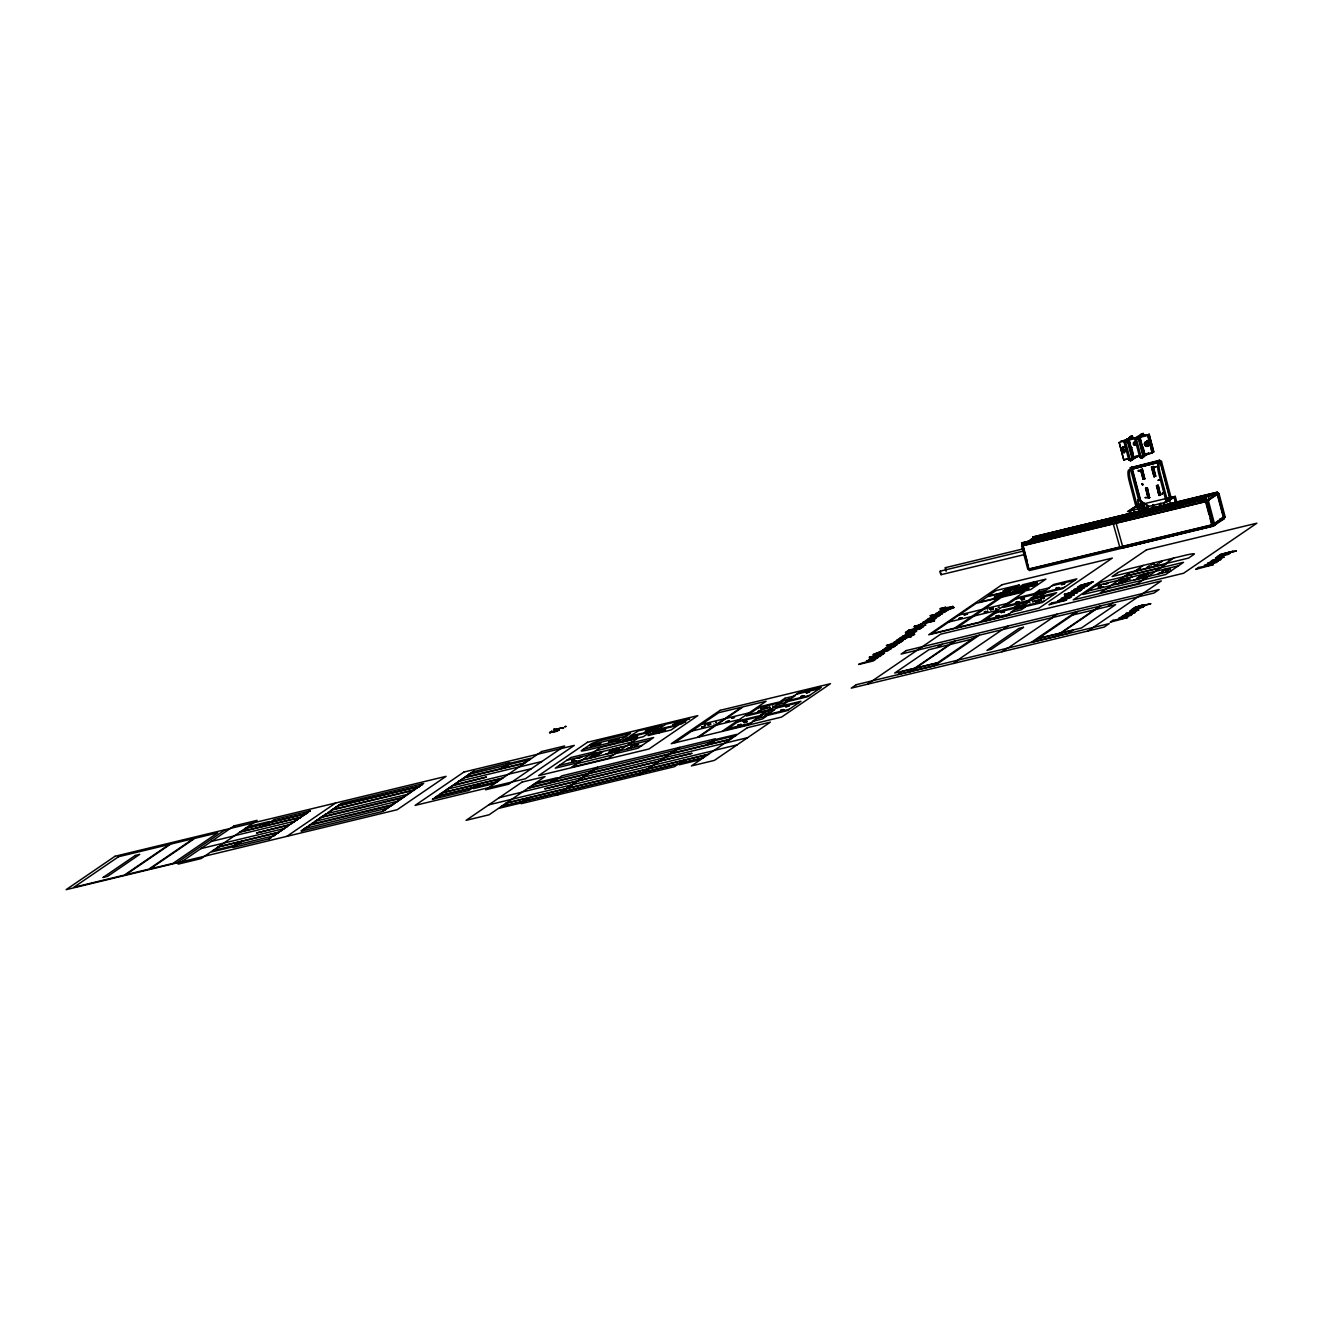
<?xml version="1.0" encoding="UTF-8"?>
<svg xmlns="http://www.w3.org/2000/svg" width="1323" height="1323" viewBox="0 0 1323 1323"><rect width="100%" height="100%" fill="white"/><g stroke="black" fill="none" stroke-linecap="round" stroke-linejoin="round"><path stroke-width="1.5" d="M1137.978 499.978L1139.153 511.306L1148.86 506.593M1148.959 506.329L1138.739 499.631M1141.054 505.667C1138.144 508.181 1144.18 506.626 1141.766 504.939M1153.11 504.592L1152.234 506.064M1153.706 505.998L1153.342 504.609L1152.78 506.064M946.309 570.908L945.333 567.683L1023.026 548.913M1148.711 506.511L1138.59 499.846M1137.102 443.734L1133.745 442.246M1153.623 505.799L1153.176 504.89M1135.977 444.131C1134.043 441.303 1134.307 441.634 1136.622 443.8M1160.734 504.146C1161.627 502.062 1157.377 504.989 1161.032 504.013M761.651 709.36L770.118 707.144L761.684 709.409M1135.928 444.263C1136.143 437.979 1130.305 447.323 1135.762 444.545M1138.359 499.763L1138.905 511.323M1023.952 550.93L940.256 571.139L940.256 573.008L941.1 574.678L1024.812 554.469M941.149 574.662L940.256 571.139M1071.332 591.513L1071.564 591.265A12.287 1.075 -14.8 0 1 1071.795 591.133L1084.248 587.958L1077.369 590.538M903.03 635.916L911.878 633.601M1064.502 596.177L1072.854 593.283M1125.724 613.591L1131.595 611.739L1130.189 612.119M1138.078 499.796L1138.656 499.598M1133.398 442.544L1133.629 444.263L1135.117 444.908M1136.242 444.048L1135.63 444.726M1140.889 505.469C1145.685 503.468 1139.186 509.405 1141.683 504.807M945.383 567.699L945.78 570.891M925.703 625.151L914.276 628.309L923.09 625.944M1077.534 592.621L1064.585 596.276M1138.739 610.068L1125.774 613.674M888.742 650.403L873.412 654.67M1061.129 598.443L1066.917 596.243L1065.891 596.524M1122.367 615.856L1128.139 613.657L1125.675 614.897M1207.866 563.019L1213.654 560.82L1211.207 562.027L1214.349 561.514M896.895 644.847L892.165 646.666L894.348 645.607M899.64 642.961L894.91 644.797L897.093 643.739M911.564 634.858L909.645 635.619L914.689 634.395L899.293 638.496L901.707 637.554L900.748 637.669M931.607 621.149L929.672 621.959L934.633 620.768L919.237 624.886L921.651 623.927L920.725 624.043M1067.644 593.977L1069.993 592.985L1064.238 594.374L1081.751 589.694L1079.072 590.753L1080.23 590.653M1232.986 551.278L1230.655 552.27L1236.393 550.881L1218.896 555.561L1221.642 554.486L1220.55 554.602M1074.111 595.003L1066.983 597.533M1220.848 559.579L1214.316 561.961M1028.302 587.362L1022.679 588.768L1028.335 587.329M1031.444 584.237L1037.215 582.765M1069.91 597.88L1062.931 599.832M1131.215 615.245L1124.153 617.246M1216.713 562.407L1209.702 564.408M885.467 647.873L889.767 646.203L888.064 647.079M888.213 645.988L899.574 642.796M930.846 616.882L942.29 613.822L937.544 615.691L939.71 614.616M944.804 612.119L940.554 613.607L942.042 612.814M880.159 656.307L874.023 658.044M893.372 647.261L887.237 649.014M933.691 619.743L927.621 621.43M938.751 616.286L932.599 618.023M946.474 610.994L940.339 612.731M876.686 653.512L879.183 652.206L873.593 654.174A10.303 0.893 -14.8 0 0 873.263 654.687M1017.37 592.406L1022.911 590.934L1017.42 592.489M1080.18 585.394L1093.344 581.773L1083.471 584.716L1091.574 582.98L1090.565 583.675L1078.642 586.552L1081.519 585.444L1080.296 585.56M1143.122 607.125L1129.974 610.73L1139.897 607.753M1228.654 554.254L1215.49 557.876L1225.429 554.784L1217.259 556.669L1218.268 555.974L1230.208 553.097L1227.331 554.205L1228.62 554.089M1057.722 600.741L1069.017 597.268M1118.944 618.155C1123.128 615.427 1134.737 614.153 1131.645 614.335M1204.459 565.318L1208.891 563.532M953.982 607.654L949.137 609.423M1142.229 483.656L1142.758 484.731L1142.592 483.556M1134.969 607.439L1142.758 604.843M1220.368 554.436L1232.97 551.195M1080.23 590.835L1073.069 593.084M581.707 757.153L577.159 758.344L581.707 757.054M632.543 744.899L637.157 743.758L632.609 744.965M631.766 747.429L627.218 748.537L631.782 747.346M869.476 658.771L881.68 655.166L880.225 655.927M882.689 649.742L887.551 647.972M923.074 622.174L935.278 618.552L933.492 619.396M928.051 618.751L932.913 616.981M935.791 613.475L946.392 610.796M1214.15 559.861L1215.589 559.315M1037.149 582.831L1031.477 584.303M897.639 639.538L911.712 636.429L896.299 640.547L898.714 639.604L897.837 639.704M900.616 637.504L914.507 632.791L911.63 633.519M920.56 623.877L927.473 621.76M883.218 654.207L869.161 657.316L884.558 653.198L882.193 654.141L883.136 654.042M948.856 609.076L938.487 611.772L953.982 607.356M891.735 643.557L903.262 640.431L894.58 643.143L901.707 641.49L900.814 642.102L886.311 645.607L891.867 643.755M1060.897 599.997L1062.667 599.253M1122.02 617.279L1123.905 616.667M1207.519 564.441L1209.404 563.83M103.144 877.414L135.211 855.501M176.505 862.993L225.357 829.637M219.254 846.852L211.895 851.88L231.955 847.034L239.298 842.007M241.927 831.357L249.27 826.346L269.33 821.5L261.971 826.528M242.241 841.296L233.179 847.481L269.694 838.617M264.914 825.817L273.977 819.632L310.376 810.834M270.09 837.872L271.05 837.327M271.744 836.748L273.067 836.318M272.488 836.235L273.348 836.02M274.026 835.656L273.183 835.756M274.903 834.598L276.424 834.019M275.581 834.118L276.424 833.92M277.301 832.944L278.161 832.746M277.995 832.481L278.839 832.283M279.699 831.307L281.038 830.877M280.674 830.646L281.518 830.447M282.113 829.67L282.957 829.455M285.206 827.553L284.23 828.314M285.47 827.371L286.33 827.156M286.165 826.892L287.008 826.693M289.406 824.676L256.447 832.977L288.563 825.254M288.844 825.072L289.803 824.51M290.283 824.08L291.821 823.518M290.977 823.617L291.821 823.402M291.242 823.419L292.102 823.22M293.375 821.963L292.4 822.741M293.855 821.633L295.178 821.219M296.054 820.144L296.914 819.929M298.452 818.49L299.99 817.928M299.147 818.027L299.99 817.829M299.411 817.846L300.271 817.631M301.545 816.39L302.388 816.175M303.959 814.736L304.803 814.538M304.224 814.555L305.084 814.34M305.183 813.893L245.549 828.248M307.598 812.256L309.135 811.694M270.669 837.955L269.809 838.17M270.934 837.773L270.09 837.972M274.787 835.144L275.465 834.681M277.88 833.043L276.904 833.589M278.839 832.382L217.782 847.2M279.103 832.2L279.798 831.72M281.518 830.546L280.674 830.745M282.477 829.901L281.352 830.282M283.916 828.909L283.072 829.108M200.848 848.622L284.61 828.446M286.049 827.454L285.189 827.669M287.289 826.61L287.405 826.147M289.423 825.155L288.563 825.37M292.78 822.856L291.92 823.071M294.219 821.864L293.375 822.079M294.5 821.682L293.656 821.881M296.898 820.045L296.054 820.243M297.857 819.384L297.989 818.92M301.231 817.085L240.455 831.72M301.925 816.605L301.429 816.837M303.149 815.778L302.504 815.844M304.323 814.968L302.984 815.514M304.588 814.786L303.943 814.852M306.043 813.794L306.159 813.347M307.482 812.818L306.638 813.017M308.16 812.339L306.357 813.215M286.859 836.351L335.711 802.978M301.049 830.877L302.587 830.298M301.743 830.397L302.57 830.199M303.182 829.422L302.851 830.116M305.861 827.586L307.399 827.024M306.82 826.925L308.639 826.065M309.218 825.287L391.939 805.227M310.392 824.494L393.113 804.549M311.633 823.65L312.476 823.435M312.311 823.171L313.154 822.972M314.725 821.533L315.569 821.335M314.99 821.351L397.065 801.358M316.429 820.359L317.288 820.161M319.802 818.061L321.34 817.498M320.497 817.597L403.002 797.786M320.761 817.399L321.621 817.201M323.159 815.762L324.135 815.216M324.615 814.786L326.136 814.207M325.293 814.307L326.136 814.108M325.574 814.125L326.417 813.91M327.707 812.669L328.551 812.471M327.972 812.487L329.51 811.909M330.386 810.834L331.23 810.635M331.064 810.371L332.189 809.974M331.345 810.189L414.049 790.228M332.503 809.378L333.644 808.981M333.743 808.535L334.603 808.336M337.315 806.104L419.821 786.292M337.795 805.773L418.498 786.722M338.275 805.442L339.118 805.244M338.556 805.26L340.094 804.682M339.515 804.599L341.053 804.02M301.512 831.042L382.165 811.545M304.985 828.661L304.125 828.876M305.266 828.479L304.422 828.678M307.664 826.842L306.82 827.04M309.797 825.37L308.937 825.585M310.062 825.188L309.218 825.387M313.435 822.889L313.551 822.443M315.569 821.434L314.709 821.649M318.926 819.135L318.082 819.35M320.381 818.143L319.521 818.358M320.646 817.961L319.802 818.16M321.605 817.316L321.721 816.853M323.044 816.324L322.217 816.523M323.738 815.844L322.878 816.059M328.071 812.901L327.575 813.116M328.551 812.57L327.691 812.785M329.774 811.727L330.75 810.949M331.23 810.734L330.386 810.933M333.628 809.097L332.784 809.296M334.322 808.634L333.462 808.833M337.679 806.319L336.836 806.534M338.638 805.674L337.315 806.203M382.645 811.214L383.488 811.016M385.043 809.56L385.886 809.362M385.324 809.378L386.167 809.18M388.681 807.08L390.219 806.517M390.136 806.104L391.658 805.525M392.749 804.318L393.576 804.119L392.253 804.748M393.708 803.656L395.031 803.226M395.891 802.151L396.751 801.953M398.306 800.514L399.844 799.952M399.265 799.853L400.125 799.654M403.317 797.091L404.16 796.893L402.837 797.521M404.077 796.578L404.921 796.363M407.434 794.28L408.972 793.701M408.873 793.287L410.411 792.725M409.849 792.626L410.692 792.427M411.982 791.171L411.006 791.948M412.247 790.989L413.785 790.426M413.206 790.327L414.066 790.129M415.025 789.467L413.686 789.996L414.529 789.897M414.645 789.351L415.505 789.136M416.298 788.21L417.142 788.012M418.018 787.053L418.878 786.838M420.152 785.597L420.036 786.044M421.376 784.754L422.351 784.192M422.831 783.762L423.674 783.547M384.447 810.453L382.628 811.313M385.406 809.792L384.083 810.337M385.903 809.478L385.043 809.676M388.565 807.642L387.722 807.84M389.26 807.162L388.4 807.377M390.98 806.005L390.136 806.203M392.633 804.864L391.773 805.079M394.072 803.888L393.212 804.103M396.751 802.052L397.71 801.291M398.388 800.928L397.545 801.143M401.762 798.629L400.704 798.877L401.762 798.53M404.441 796.81L403.796 796.876M408.013 794.362L406.194 795.222M408.278 794.18L326.252 813.761M411.387 792.064L410.527 792.279M411.651 791.882L410.808 792.08M417.142 788.128L416.298 788.326M418.597 787.135L417.258 787.665M421.954 784.837L421.094 785.052M422.235 784.655L421.392 784.853M432.389 799.274L468.789 790.493L477.851 784.291M432.737 799.042L434.539 798.182M434.87 797.587L434.539 798.282M436.094 796.744L497.216 781.86M437.533 795.751L438.393 795.553M440.146 793.965L440.989 793.767L439.666 794.412M440.906 793.453L442.444 792.89M443.04 791.997L443.883 791.799M444.263 791.154L445.801 790.592M445.719 790.178L447.24 789.599M446.678 789.517L447.521 789.302M448.117 788.525L448.811 788.061M449.77 787.4L448.795 788.177M451.474 786.226L452.334 786.027M454.847 783.927L456.385 783.365M456.286 782.951L458.105 782.075M458.419 781.496L519.244 766.827M459.379 780.835L458.419 781.595M459.66 780.653L461.198 780.074M460.619 779.991L461.479 779.776M461.099 779.66L462.438 779.131M462.058 778.999L463.596 778.437M463.017 778.354L464.555 777.775M524.338 763.338L463.712 777.874M524.983 762.908L464.191 777.544M464.472 777.362L465.994 776.799M466.109 776.237L466.953 776.039M467.565 775.245L467.432 775.708M469.268 774.087L470.608 773.542M470.227 773.426L471.087 773.211M435.978 797.306L435.135 797.504M436.673 796.826L435.813 797.041M438.376 795.652L437.549 795.867M440.03 794.528L438.211 795.404M441.485 793.552L440.625 793.75M442.709 792.709L443.685 791.931M444.842 791.253L443.982 791.452M450.614 787.301L449.754 787.516M451.358 786.788L450.531 786.987L451.854 786.358M454.252 784.82L486.252 777.081M455.426 784.026L454.566 784.225M458.783 781.728L457.94 781.926M460.239 780.735L459.379 780.95M461.462 779.892L460.619 780.09M469.367 774.501L468.507 774.699M469.632 774.319L468.805 774.517M473.485 771.689L509.587 762.627L500.524 768.812M474.18 771.21L473.32 771.425M486.318 777.13L452.168 785.879M480.795 783.58L473.452 788.607L493.496 783.762L500.838 778.751M503.468 768.101L510.81 763.073L530.87 758.244L523.511 763.255M507.205 803.061L499.862 808.072L519.906 803.243L527.249 798.216M529.878 787.565L537.221 782.554L557.281 777.709L549.921 782.72M592.175 745.279L601.039 743.278M610.564 740.83L619.429 738.829M530.192 797.504L521.13 803.689L674.532 766.662L683.594 760.477M552.865 782.009L561.928 775.824L715.33 738.796L706.267 744.981M586.932 758.74L596.127 756.508M589.975 756.64L598.856 754.656M594.424 753.614L603.288 751.613M623.15 740.367L636.363 736.415L635.023 737.176M624.853 739.193L627.267 737.556L650.255 731.999L643.408 736.679L620.421 742.236L622.819 740.582L634.329 737.821M605.322 754.292L614.517 752.076M608.365 752.208L617.246 750.207M612.814 749.182L621.678 747.181M647.079 730.064L662.079 725.55L638.645 730.759L630.046 735.985L653.496 730.776L658.011 728.328L645.045 731.454L658.259 727.518M558.256 793.932L558.901 793.866M560.439 792.444L561.977 791.865M561.399 791.782L562.258 791.567M562.854 790.79L563.697 790.592M566.211 788.491L567.071 788.293M569.585 786.193L571.123 785.63L570.279 785.73M571.023 785.217L572.561 784.638M571.983 784.556L572.842 784.341M572.677 784.076L573.521 783.878M574.397 782.918L575.918 782.34M575.836 781.926L577.175 781.397M576.795 781.265L578.614 780.405M578.234 780.289L578.73 780.057M579.193 779.627L580.731 779.065M580.367 778.834L581.012 778.767M580.847 778.503L581.69 778.304M583.261 776.849L584.088 776.651M584.7 775.873L583.724 776.634M584.964 775.691L585.824 775.476M585.659 775.212L586.502 775.013M588.057 773.575L587.098 774.335M588.338 773.393L589.661 772.847M589.777 772.4L591.315 771.838M590.736 771.739L591.596 771.541M592.869 770.284L591.894 771.061M593.134 770.102L594.672 769.539M593.829 769.639L594.672 769.424M595.548 768.465L596.408 768.25M596.243 767.985L597.07 767.787M557.661 794.825L556.801 795.04M557.926 794.643L557.082 794.842L558.62 794.164M562.258 791.683L563.218 790.906M565.351 789.566L564.491 789.781M566.79 788.591L565.93 788.789M570.147 786.292L569.303 786.49M573.521 783.993L572.661 784.192M574.959 783.001L574.116 783.216M578.598 780.52L577.754 780.719M584.105 776.766L583.245 776.965M585.543 775.774L584.683 775.989M586.767 774.931L586.899 774.468M588.9 773.475L588.057 773.69M589.182 773.294L588.338 773.492M591.579 771.64L590.736 771.855M592.274 771.177L591.414 771.392M593.713 770.184L592.869 770.399M594.953 769.341L595.912 768.58M597.351 767.704L597.467 767.241M650.734 733.703L663.617 729.982M652.454 732.529L654.852 730.891L677.839 725.351L671.009 730.015L648.005 735.571L650.42 733.934L661.913 731.156M674.68 723.416L689.68 718.885L666.23 724.094L657.63 729.32L681.08 724.111L685.612 721.663L672.63 724.806L685.843 720.853M674.862 742.633L718.703 712.684L741.69 707.144L697.849 737.093M1119.159 442.444L1123.773 459.924L1119.159 442.444L1147.802 435.399L1152.416 452.863L1142.84 455.31L1144.825 453.971M1126.898 439.12L1124.236 442.593L1128.85 460.057L1131.264 459.031L1131.694 460.404L1133.662 458.734L1128.321 438.773L1126.898 439.12L1132.24 459.064L1130.272 460.751L1129.842 459.379L1131.264 459.031M1132.356 447.819C1128.453 449.043 1127.676 431.86 1132.819 437.351L1131.397 437.698L1130.967 436.325M1128.321 438.773L1126.336 440.112L1126.65 441.568L1124.236 442.593M1128.982 437.681L1132.389 435.995M1131.397 437.698L1132.819 437.351M1130.404 439.004L1129.065 439.914L1133.001 457.692L1139.235 456.055M639.902 774.236L641.44 773.657M640.597 773.757L641.44 773.558M642.317 772.582L643.176 772.384M643.838 771.921L643.011 772.119M644.714 770.945L646.252 770.383M645.674 770.284L646.534 770.085M647.129 769.308L647.972 769.093M650.221 767.191L649.246 767.952M650.486 767.009L651.346 766.794M653.579 764.892L654.422 764.694M653.86 764.711L654.819 764.148M655.298 763.718L656.836 763.156M655.993 763.255L656.82 763.04M656.258 763.057L657.118 762.858M658.391 761.601L657.415 762.379M658.656 761.42L660.194 760.857M661.07 759.782L661.913 759.567M663.468 758.129L665.006 757.566M664.427 757.484L665.287 757.269M668.975 754.375L669.818 754.176M669.24 754.193L670.1 753.978M672.613 751.894L674.135 751.332M675.011 750.257L676.549 749.678M676.665 749.132L677.508 748.917L676.169 749.562M677.409 748.603L678.947 748.041M678.385 747.958L679.228 747.743M640.481 774.319L639.621 774.534M644.119 771.838L644.235 771.375M646.534 770.184L645.69 770.383M648.932 768.547L648.088 768.746M649.626 768.084L648.766 768.283M651.329 766.91L650.486 767.108M652.289 766.249L652.421 765.785M654.422 764.793L652.619 765.653M657.796 762.495L656.936 762.71M659.234 761.502L658.374 761.717M659.516 761.32L658.672 761.519M660.475 760.659L661.434 759.898M661.913 759.683L661.07 759.882M664.311 758.046L663.468 758.244M666.924 756.26L666.445 756.475M668.38 755.268L667.52 755.483M669.339 754.606L667.999 755.152M671.042 753.432L671.174 752.985M672.497 752.456L671.654 752.655M674.416 751.133L673.771 751.199M674.895 750.819L674.052 751.017L675.59 750.339M679.906 747.379L679.063 747.594M1137.797 436.474L1135.151 439.947L1139.765 457.427L1142.179 456.402L1142.609 457.775L1144.577 456.088L1139.219 436.143L1137.797 436.474L1143.138 456.435L1141.187 458.105L1140.757 456.749L1142.179 456.402M1142.196 445.454C1139.946 443.536 1138.656 429.892 1143.734 434.721L1142.311 435.069L1141.865 433.696M699.288 736.746L743.129 706.796L766.133 701.24L722.275 731.189M1139.219 436.143L1137.251 437.483L1137.565 438.938L1135.151 439.947M1139.897 435.052L1143.304 433.349M1142.311 435.069L1143.734 434.721M1139.979 437.285L1141.319 436.375M1147.802 435.399L1152.101 453.078M1149.141 434.473L1153.755 451.953L1149.141 434.473L1120.813 441.32L1149.455 434.258M1129.958 448.993L1131.38 448.646M1140.856 446.364L1142.278 446.016L1139.897 436.722L1138.541 437.632L1143.171 455.095M1142.278 446.016L1143.915 455.062L1152.416 452.863M686.538 759.766L679.179 764.777L699.239 759.931L706.581 754.92M709.211 744.27L716.553 739.243L736.597 734.414L729.254 739.425M1128.85 460.057L1129.842 459.379M1138.607 455.608L1131.942 457.94L1138.905 456.27M1133.364 457.609L1135.332 456.253L1135.779 457.626L1137.73 455.939L1134.34 457.956L1133.91 456.6M753.829 721.052L749.016 724.326L726.029 729.883L739.706 720.539L762.693 714.982L757.897 718.273M774.17 707.144L769.374 710.434L746.387 715.975L760.064 706.631L783.051 701.091L778.255 704.365M1139.765 457.427L1140.757 456.749M1145.255 455.327L1148.645 453.309L1145.255 455.327L1142.973 446.976M769.093 712.899L764.281 716.173L787.268 710.633L800.961 701.289L777.957 706.829L773.161 710.12M789.451 698.991L784.638 702.281L807.625 696.725L821.302 687.381L798.315 692.938L793.519 696.212M1159.659 460.206L1158.485 461.016L1158.882 462.471L1130.669 469.285L1130.272 467.829L1159.659 460.206L1169.582 497.729M1210.165 495.331L1218.152 493.396L1224.354 516.846L1212.53 524.933L1028.599 569.337L1021.637 542.976L1205.881 498.358L1213.224 526.174L1029.294 570.577L1021.951 542.761M1165.828 500.292L1169.896 497.514L1160.37 461.446L1158.32 462.835A9.741 2.315 76.4 0 0 1158.766 473.617L1165.828 500.292L1167.25 499.945L1171.004 497.382L1161.478 461.314L1128.684 469.996A9.741 2.315 76.4 0 0 1129.131 480.762L1136.192 507.453L1138.392 506.577A2.431 2.348 55.7 0 1 1141.865 504.526A2.431 2.348 55.7 0 1 1141.947 508.71A2.431 2.348 55.7 0 1 1138.326 506.577M1160.37 461.446L1130.123 469.648A9.741 2.315 76.4 0 0 1130.553 480.414L1138.078 509.322M1217.21 494.041L1033.246 538.478L1032.85 537.022L1217.408 492.189L1224.42 518.517L1213.224 526.174M1034.404 541.289L1033.676 537.155L1034.718 541.074M1026.135 542.711L1032.172 538.577L1053.472 533.434M1026.053 543.389L1034.222 537.799L1052.215 533.467M1042.557 539.519L1041.862 535.484M1140.624 469.632L1143.188 479.306L1140.624 469.632L1142.328 469.086L1144.875 478.761L1143.188 479.306M1142.328 469.086L1144.56 478.976M1049.371 533.516L1033.362 537.37M1041.052 539.486L1049.652 533.616M1042.309 538.759L1050.644 533.07L1196.042 498.093M1044.128 537.998L1050.76 533.483L1041.548 535.699M1042.061 539.569L1052.397 532.508L1123.657 515.292L1124.335 519.278M910.191 631.054L920.262 628.805L905.395 632.46L909.596 631.385M1151.506 467.019L1154.069 476.693L1151.506 467.019L1153.209 466.457L1155.756 476.131L1154.069 476.693M1153.209 466.457L1155.442 476.346M1161.478 461.314L1159.758 462.488A9.741 2.315 76.4 0 0 1160.188 473.27L1167.25 499.945M1149.836 497.531L1148.149 498.076L1145.586 488.402L1147.289 487.856L1149.522 497.746L1147.289 487.856M1160.718 494.901L1159.014 495.447L1156.467 485.773L1158.154 485.227L1160.403 495.116L1158.154 485.227M996.136 595.879L1008.688 592.836L1010.689 591.017L987.702 596.557L979.549 602.13L1002.536 596.574L1006.654 594.242L994.102 597.268L1007.398 593.266M1038.191 567.302L1045.633 565.632M867.342 684.256L940.62 634.197L1161.329 580.913L1088.052 630.972M1148.149 498.076L1145.9 488.187M1137.152 506.163L1130.057 511.009L1131.049 514.763M1012.227 591.993L1014.824 590.223L1037.811 584.667L1030.6 589.595L1007.613 595.152C1015.419 590.256 1036.074 587.726 1010.425 593.217L1023.489 589.38M1018.578 587.644L1031.642 583.807M1020.38 586.42L1022.96 584.65L1045.964 579.11L1038.753 584.022L1015.766 589.578L1018.346 587.809L1029.84 585.031M1136.192 507.453L1138.524 505.849M1159.014 495.447L1156.782 485.558M937.461 647.443L942.092 644.284M909.397 671.852L953.949 641.423M910.456 671.604L955.239 641.01M1151.705 509.305L1144.197 514.432L1143.816 512.977L1150.067 508.71L1150.332 512.431L1151.291 512.117M1143.651 514.184L1149.654 510.083M1150.894 510.728L1150.349 510.496M1152.746 508.842L1152.829 510.513L1162.619 508.015L1162.239 506.56L1152.746 508.842L1152.829 510.513M1172.74 496.836L1163.975 502.823L1164.968 506.577M1165.712 502.26L1173.865 496.704L1175.849 504.195M1176.775 501.979L1175.287 496.357L1167.151 501.913L1144.015 507.635M1159.824 508.197L1159.907 509.868L1159.824 508.197L1150.001 510.893L1150.894 510.661M1162.239 506.56L1162.619 508.015M1031.411 598.376L1026.251 601.899L1003.247 607.455L1017.668 597.616L1040.655 592.059L1035.479 595.582M932.384 666.312L977.168 635.718M1011.748 612.119L1006.571 615.642L983.584 621.198L997.989 611.358L1020.992 605.802L1015.816 609.341M934.501 665.8L979.285 635.205M1024.399 604.545L1019.223 608.067L1042.21 602.527L1056.63 592.687L1033.627 598.228L1028.467 601.767M1044.608 590.736L1039.431 594.259L1062.435 588.718L1076.839 578.862L1053.852 584.419L1048.676 587.958M1171.219 506.064L1181.009 503.567L1180.629 502.112C1170.888 502.972 1170.326 510.198 1169.78 499.482L1168.358 499.829M1178.611 505.221L1178.214 503.765L1178.297 505.419M1180.629 502.112L1180.711 503.782M1143.816 512.977L1179.173 504.443L1185.425 500.177L1186.251 503.335M1179.256 506.114L1186.119 501.417L1186.582 503.12M1119.771 547.044L1113.255 523.809M1181.852 504.956L1188.501 500.425L1189.493 504.179M1183.291 504.609L1189.294 500.507L1190.287 504.261M1122.615 546.349L1116.099 523.114M957.505 660.243L1002.272 629.649M953.47 663.468L958.547 659.995M1003.33 629.401L1008.424 625.928M1192.536 502.542L1198.787 498.49M1193.958 502.194C1197.348 500.094 1209.669 490.717 1208.957 500.111M1021.637 542.976L1205.881 498.358M1193.991 530.457L1122.417 547.887L1213.836 525.644L1206.94 499.35L1022.381 544.183M1032.85 537.022L1217.408 492.189M1198.87 528.357L1196.472 529.911L1212.463 526.058L1205.881 501.152L1216.102 494.174M1218.152 493.396L1206.328 501.483L1022.398 545.886L1023.01 543.753M1213.158 524.503L1206.956 501.053L1218.946 493.479L1225.148 516.929L1214.58 524.156L1027.806 569.254L1021.604 545.804L1206.692 501.235M1023.506 627.334L991.44 649.229L986.941 650.387L1018.908 628.442L1023.456 627.284M1001.924 651.759L1007.018 648.287M1051.802 617.692L1056.895 614.219M1008.076 648.038L1052.86 617.444M1115.603 584.353L1124.798 582.137M1118.663 582.269L1127.626 580.218M1123.277 579.11L1132.24 577.06M1135.084 570.99L1143.221 565.417M1031.064 642.482L1075.847 611.888M1033.18 641.969L1077.964 611.375M1212.083 524.603L1214.117 523.213L1214.497 524.669L1215.87 524.255L1215.49 522.8L1221.344 518.798L1221.724 520.253L1220.302 520.584L1219.922 519.145L1221.344 518.798M1221.625 518.087L1222.32 519.327L1223.758 518.848L1216.78 492.619M1222.65 518.98L1212.1 526.207L1210.082 518.566M1133.993 579.921L1143.188 577.704M1137.052 577.837L1146.016 575.77M1141.666 574.678L1150.63 572.611M1213.836 525.644L1215.87 524.255M1221.724 520.253L1223.758 518.848M1055.109 636.677L1099.893 606.083M1056.167 636.413L1100.951 605.835M1165.513 563.631L1173.666 558.074M1107.963 606.281L1112.577 603.123M885.219 651.412L876.769 653.612M1208.296 496.075L1200.226 498.143M950.493 607.224C946.656 606.612 935.659 612.268 946.425 609.556M1071.514 592.82L1077.187 591.348L1071.597 592.902M1070.787 595.945L1068.438 596.739M1074.508 593.564L1067.777 594.077M1135.663 611.028L1130.388 611.673M1221.261 558.141L1215.887 558.819M1074.623 590.521L1080.957 588.9L1071.382 591.596M571.867 760.708L574.943 759.964L571.966 760.775M628.756 739.888L632.212 739.061L628.822 739.97M633.982 745.725L637.041 744.915M661.698 729.568L665.155 728.741L661.765 729.651M637.041 744.998L634.081 745.792M707.044 723.995L710.501 723.168L707.077 724.078M701.686 727.667L705.142 726.823L701.752 727.733M707.904 724.971L710.964 724.161L708.003 725.037M763.487 707.64L766.943 706.813L763.553 707.722M758.129 711.311L761.585 710.468L758.195 711.377M743.129 721.548L746.552 720.638M737.771 725.202L741.227 724.376L737.854 725.285M743.989 722.523L747.048 721.713M746.585 720.721L743.245 721.63M747.048 721.796L744.055 722.59M809.527 692.078L806.22 692.954L809.527 691.979M804.169 695.733L800.779 696.526L804.169 695.65M783.811 709.641L780.52 710.385L783.811 709.541M964.153 614.864L967.593 614.037L964.219 614.947M987.636 611.639L984.246 612.433L987.636 611.54M1018.826 601.7L1015.436 602.61L1018.793 601.618M995.706 616.27L999.146 615.443L995.822 616.353M1064.651 583.724L1061.443 584.7L1064.717 583.79M1039.117 601.287L1035.727 602.18L1039.117 601.188M916.872 627.433L919.419 626.622L916.905 627.549M905.66 635.09L908.206 634.296L905.726 635.205M928.118 622.207L923.421 623.398M908.24 635.784L903.444 637.024M874.834 658.755L866.433 660.987L877.777 657.796L871.741 660.061M897.027 641.142L902.534 639.72L897.044 641.242M869.343 660.045L874.85 658.622M1138.045 606.612L1140.707 605.785M1064.535 597.434L1065.891 596.938M556.189 731.09L553.411 731.817L556.222 730.991M923.371 623.298L925.67 622.587M903.427 636.925L905.742 636.214M880.506 654.653L875.809 656.01L880.539 654.769M1025.854 543.058L1034.139 538.957L1043.268 536.774M1028.93 541.901L1035.545 538.61M1038.075 567.435L1028.93 569.618L1022.547 544.712L1023.952 544.365M933.376 616.121L934.319 615.774M890.743 645.244L891.702 644.896M135.26 855.485L139.742 854.344L107.742 876.289L103.244 877.447M1067.463 598.409L1065.495 598.939M1214.266 562.953L1212.199 563.515M1128.684 615.823L1126.683 616.353M948.773 609.506L951.237 608.266M938.602 612.665L940.074 612.218M930.863 617.94L932.351 617.51M925.868 621.347L927.357 620.917M885.5 648.932L886.972 648.502M872.27 657.961L873.759 657.531M553.576 729.386L554.932 729.072L553.676 729.42M564.789 726.674L566.161 726.377L564.855 726.724M562.308 728.378L563.681 728.063L562.374 728.427M704.398 725.269L705.754 724.954L704.498 725.302M701.901 726.955L703.274 726.658L702 727.005M715.611 722.556L716.338 722.457M760.824 708.913L762.197 708.599L760.89 708.963M769.573 707.904L770.168 707.838M984.428 611.755L985.8 611.441L984.477 611.805M998.137 607.34L999.493 607.042M995.657 609.043L997.013 608.729L995.756 609.076M951.121 608.282L948.69 608.911M929.573 619.131L925.207 620.801L936.601 617.659L933.079 618.503A11.725 1.025 -14.8 0 1 930.615 619.081L929.474 619.28M909.629 632.758L905.279 634.412L916.657 631.269L913.151 632.129A11.725 1.025 -14.8 0 1 910.671 632.708L909.629 632.89M884.194 650.122L879.845 651.792L891.222 648.65L887.716 649.494A11.725 1.025 -14.8 0 1 885.236 650.073L884.194 650.255M944.291 611.474L942.638 611.937M936.552 616.766L934.865 617.229M931.59 620.156L929.904 620.619M891.206 647.542L889.536 648.204M877.893 656.82L876.273 657.25M558.389 730.131L557.148 730.461L558.455 730.197M630.773 746.47L632.047 746.122M632.047 746.222L631.253 746.304M1161.842 571.47L1162.537 571.255M636.297 745.477L637.57 745.147L636.346 745.56M1153.573 508.429L1154.549 508.164M1154.499 508.247L1153.59 508.479M1151.242 512.183L1150.431 512.332L1156.12 510.777M1163.016 507.751L1164.008 507.486L1163.049 507.817M1167.051 506.709L1168.044 506.461L1167.084 506.775M1176.114 504.642L1176.461 504.476M1176.511 506.048L1177.023 505.882M1139.55 569.37L1140.525 569.105L1139.533 569.436M1153.888 564.623L1154.863 564.375L1153.904 564.689M1168.226 559.877L1168.722 559.728M1122.169 579.937L1123.161 579.689M1123.111 579.755L1122.169 580.003M888.345 646.186L896.961 643.59M892.909 645.144L889.139 646.715M892.132 645.674L896.845 644.665M1130.437 580.152L1130.801 580.169M1143.965 576.977L1143.833 576.911M1032.651 601.155L1032.403 601.089M1148.662 573.521L1148.794 573.587M713.973 723.995L713.841 724.028M638.298 744.27L638.596 744.336M987.405 609.886L987.719 609.936M716.487 722.424L715.71 722.606M772.93 706.069L772.615 706.002M636.065 736.812L637.62 736.431L635.023 737.275M940.008 615.228L938.288 616.038M551.658 730.891L551.79 730.858M947.582 609.986L946.392 610.664M933.856 619.296L935.014 618.635M894.48 646.252L885.567 648.055M1162.553 571.404C1166.704 572.181 1152.283 575.141 1161.379 572.578M1070.075 597.417C1074.011 595.267 1067.429 598.839 1070.704 596.855M1030.022 602.908L1029.939 602.924M340.673 803.904L341.814 803.408M304.902 814.191L306.043 813.695M301.545 816.489L302.686 815.993M335.86 807.195L337.001 806.683M300.106 817.482L301.231 816.969M334.421 808.171L335.562 807.675M420.135 785.697L421.276 785.201M332.023 809.825L332.305 809.626M296.732 819.78L297.873 819.268M419.838 786.176L418.696 786.689L419.556 786.375M472.361 772.07L473.502 771.574M471.881 772.4L472.162 772.219M295.294 820.756L296.435 820.26M470.922 773.062L472.046 772.549L471.203 772.864M415.339 788.988L416.464 788.475M469.648 774.203L468.789 774.402L530.076 759.419M467.548 775.361L468.689 774.848M466.109 776.353L467.251 775.84M287.604 826.015L288.728 825.519M321.919 816.721L323.06 816.208M286.148 827.007L287.289 826.495M318.562 819.02L319.686 818.507M284.412 828.463L282.791 829.306M317.123 819.995L318.248 819.499L317.404 819.813M404.755 796.214L405.896 795.702M315.668 820.988L316.809 820.475M313.749 822.294L314.891 821.798M401.382 798.513L402.523 798.001M277.979 832.597L279.12 832.084M312.311 823.286L313.435 822.774M399.943 799.489L401.084 798.993M453.607 784.886L454.748 784.374M311.996 823.766L311.236 824.295M273.646 835.541L274.787 835.045M309.119 825.734L308.821 825.932M395.13 802.78L396.272 802.267M447.356 789.153L448.497 788.657M268.85 838.832L269.975 838.319M303.165 829.521L304.307 829.025M442.725 792.593L502.972 777.941M387.441 808.039L388.582 807.526M386.002 809.014L387.143 808.518M434.854 797.703L435.995 797.19M758.989 710.401L759.121 710.368M596.226 768.101L597.368 767.588M585.642 775.328L586.784 774.815M671.356 752.853L672.497 752.34M582.285 777.626L583.426 777.114M669.918 753.829L671.059 753.333M580.847 778.619L581.971 778.106M667.685 755.631L666.56 756.128L667.404 755.83M665.105 757.12L666.246 756.607M662.707 758.757L662.988 758.559M661.748 759.419L662.889 758.906M573.14 783.861L574.281 783.365M568.344 787.152L569.469 786.639M566.889 788.144L568.03 787.632M564.971 789.451L566.112 788.938M563.532 790.443L564.673 789.93M651.164 766.645L652.305 766.133M647.807 768.944L648.932 768.431M559.679 793.056L560.539 792.857L559.48 793.188M558.719 793.717L559.861 793.221M646.368 769.936L647.493 769.424M642.995 772.235L644.136 771.722M642.68 772.715L641.92 773.227M638.662 775.179L639.803 774.683M1208.594 564.028L1215.754 561.845M1217.226 561.481L1218.417 561.15L1215.953 561.795M1069.645 597.533L1070.489 596.905L1069.216 597.219M939.049 615.476L930.929 617.064M1068.273 596.772L1064.486 597.566M888.312 647.559L894.232 645.459M933.443 616.634L939.595 614.467M942.29 612.433L944.936 611.921M1078.03 589.926L1074.723 590.62M1214.696 561.432L1208.081 563.185M872.32 659.532L869.443 660.144M902.749 638.248C895.952 640.2 908.554 637.355 903.824 638M1213.72 562.11L1220.815 559.381M1128.205 614.947L1135.366 612.384L1122.565 616.022M941.166 613.062L929.986 615.757L939.727 613.806M906.635 635.602L907.545 635.371M903.642 637.636L904.552 637.421M925.819 622.554L928.167 622.058M1140.873 605.752L1150.894 603.718L1133.381 608.398L1136.126 607.323L1135.035 607.439M1128.833 614.352L1125.757 614.98M1066.355 597.698L1061.377 598.608M898.466 641.407L905.461 638.893L894.116 641.986L899.326 640.795M1131.099 436.573L1132.521 436.226M1142.014 433.944L1143.436 433.597M1128.999 438.012L1130.421 437.334M1139.913 435.366L1141.319 434.705M1127.031 439.352L1128.453 439.004M1137.929 436.722L1139.368 436.375M1124.93 440.791L1126.353 440.443M1135.829 438.161L1137.267 437.814M1125.228 441.915L1126.65 441.568M1136.126 439.286L1137.565 438.938M1145.569 453.921L1148.844 453.127M1124.087 459.709L1128.999 458.519M1123.773 459.924L1128.668 458.734M1134.208 457.725L1135.63 457.378M1145.123 455.095L1146.677 454.98M1134.34 457.956L1135.779 457.626M1132.24 459.064L1133.662 458.734M1143.138 456.435L1144.577 456.088M1132.256 459.395L1133.679 459.048M1143.155 456.766L1144.577 456.418M1130.14 460.503L1131.562 460.156M1141.054 457.874L1142.477 457.526M1130.272 460.751L1131.694 460.404M1141.187 458.105L1142.609 457.775M1130.272 467.829L1158.485 461.016M1143.502 479.091L1144.875 478.761M1154.384 476.462L1155.756 476.131M1145.586 488.402L1146.958 488.071M1156.467 485.773L1157.84 485.442M1142.824 504.046L1175.287 496.357M1134.439 508.015L1133.017 508.363L1134.009 512.117M1138.359 508.859L1127.51 511.488L1137.085 505.584L1128.932 511.141L1129.941 514.895M1062.22 531.052L1080.213 526.703M1084.215 525.744L1090.202 524.288M1100.207 521.874L1118.2 517.525M1138.193 512.712L1206.163 496.29M1061.724 531.3L1079.899 526.918M1085.257 525.76L1091.227 524.321M1099.843 522.122L1119.357 517.392M1124.137 516.383L1130.09 514.945M1138.359 512.795L1218.946 493.479M1163.876 507.238L1178.214 503.765M1179.719 503.418L1189.625 501.02M1193.578 500.077L1198.969 498.771M1172.939 507.503L1175.138 506.957M1180.992 505.551L1179.57 505.899L1179.173 504.443M1086.977 528.307L1092.98 526.852M1102.969 524.454L1108.972 522.998M1124.963 519.129L1130.967 517.69M1168.192 508.776L1174.94 507.073M1200.937 500.789L1206.94 499.35M1205.848 501.169L1207.271 500.822M1225.148 516.929L1223.725 517.276L1217.524 493.826M942.092 611.739L944.308 611.276M1051.768 585.841L1074.772 580.284M934.352 617.014L936.568 616.551M1015.584 599.021L1038.588 593.481M1041.515 592.853L1064.502 587.296M929.358 620.421L931.574 619.958M959.01 615.03L981.997 609.473M984.428 608.944L1007.415 603.404M1124.236 576.431L1161.032 567.55M1123.773 576.745L1100.786 582.302L1082.925 594.49L1142.477 580.218M1124.004 576.596L1183.539 562.325L1165.695 574.513L1142.708 580.069M1005.331 606.033L1028.318 600.477M1031.56 599.65L1054.547 594.093M1118.911 580.069L1155.707 571.189M1095.692 585.775L1118.679 580.218M1155.475 571.338L1178.462 565.797M948.74 622.042L971.744 616.485M974.175 615.956L997.162 610.399M995.921 612.781L1018.908 607.224M1021.29 606.662L1044.294 601.105M1088.019 591.017L1147.554 576.745M1147.785 576.58L1170.789 571.04M1064.949 598.707L1067.545 598.178M1211.686 563.267L1214.282 562.738M985.668 619.776L1008.655 614.236M888.99 648.005L891.173 647.542M549.492 732.677L558.223 730.577M875.76 657.035L877.976 656.572M972.322 639.026L928.862 649.725L894.728 673.043L937.709 662.674M1072.639 615.013L1115.636 604.628L1081.503 627.945L1038.505 638.331M342.293 803.177L422.897 783.712M796.429 694.228L819.417 688.671M589.645 744.965L626.424 736.084M245.218 828.463L306.076 813.777M1126.187 616.121L1128.767 615.592M937.246 662.988L902.385 671.406L897.771 674.565L932.632 666.147M1038.042 638.645L1072.887 630.244L1068.273 633.386L1033.412 641.804M333.231 809.362L413.834 789.914M239.81 832.167L299.577 817.73M583.46 749.198L620.239 740.318M758.162 707.937L781.165 702.381M786.54 700.992L809.527 695.435M211.399 841.411L234.386 835.855M234.717 835.64L295.575 820.938M518.93 767.042L541.917 761.486M701.719 724.293L724.723 718.736M726.162 718.389L749.149 712.832M321.324 817.019L404.094 797.041M595.234 751.034L632.344 741.922M593.895 751.944L570.891 757.5L555.263 768.183L578.25 762.627M630.674 743.063L653.661 737.506L638.033 748.19L615.046 753.746M748.272 714.685L771.259 709.128M776.072 708.136L799.059 702.579M508.379 774.253L531.366 768.696M590.141 754.507L626.937 745.626M447.191 789.169L508.049 774.468M566.823 760.278L589.81 754.722M626.606 745.841L649.593 740.301M691.83 731.04L714.817 725.5M716.272 725.136L739.259 719.596M218.427 846.77L279.285 832.068M441.452 793.089L502.31 778.387M737.821 721.829L760.808 716.289M766.182 714.883L789.169 709.343M559.331 765.389L618.784 751.183M619.114 750.968L642.102 745.411M436.689 796.347L497.547 781.645M212.689 850.689L273.878 835.772M576.58 763.768L613.69 754.656M727.915 728.593L750.918 723.036M533.169 784.671L735.82 735.605M528.406 787.929L730.726 739.077M527.761 788.359L730.081 739.524M499.35 797.62L522.337 792.064M522.668 791.849L747.644 737.672M488.799 804.814L713.792 750.637M714.122 750.422L737.109 744.866M506.378 802.962L708.698 754.127M505.733 803.408L708.053 754.557M500.97 806.666L703.29 757.814M500.64 806.881L702.96 758.046M945.763 608.944L953.155 606.397L950.261 607.125M926.447 622.405L931.607 621.049M906.668 635.983L908.223 635.685M1141.766 605.537L1143.618 605.273L1138.061 606.711M944.969 609.721L946.408 609.456M463.513 778.122L464.555 777.676M340.474 804.037L341.532 803.59M458.221 781.744L459.263 781.298M455.807 783.381L456.865 782.935M408.41 793.717L409.452 793.271M447.637 788.955L448.679 788.525M445.239 790.608L446.281 790.162M397.826 800.944L398.868 800.498M395.428 802.581L396.47 802.135M288.364 825.502L289.406 825.056M387.242 808.171L304.439 828.578L305.381 828.016M272.985 836.004L274.026 835.557M575.356 782.356L576.398 781.91M564.772 789.583L565.831 789.136M562.374 791.22L563.416 790.774M1162.553 492.933L1162.156 494.339L1162.47 493.181M925.902 621.562L923.107 622.505M930.846 618.155L928.051 619.098M1207.634 564.574L1204.525 565.632M938.586 612.863L935.824 613.806M1060.98 599.997L1057.788 601.055M922.842 625.862L925.67 625.018M1122.169 617.411L1118.977 618.469M885.451 649.146L882.689 650.089M872.221 658.176L869.459 659.119M1074.326 593.448L1077.484 592.489M1139.93 607.637L1131.744 609.506L1144.693 605.934L1141.815 607.059L1143.105 606.943M1135.547 610.862L1138.706 609.903M1221.063 558.025L1224.222 557.066L1211.256 560.803L1217.11 558.901L1214.233 559.943M1139.07 470.178L1139.417 471.269L1138.756 470.393M1070.754 595.813L1069.431 596.028L1074.078 594.804M911.663 634.66L903.047 635.966M885.12 651.164L880.027 652.652L888.709 650.188M1219.905 519.261L1220.286 520.716M1208.379 500.706L1214.58 524.156M1205.567 498.573L1212.53 524.933M1206.047 503.302L1209.073 514.746M1169.119 507.503L1168.738 506.048L1168.821 507.718M1164.29 502.608L1165.282 506.362M1146.446 442.031L1147.471 445.901M1141.336 435.035L1141.633 436.16M1146.247 453.624L1146.545 454.748M1142.659 447.191L1144.511 454.186M1136.573 439.616L1141.187 457.08M1150.034 510.695L1150.431 512.15M1130.421 437.665L1130.718 438.789M1132.075 449.605L1132.984 453.111M1133.596 456.815L1128.982 439.352L1127.643 440.261L1132.256 457.725M1125.675 442.246L1130.289 459.709M1132.157 468.259L1141.187 502.426M1131.446 467.019L1140.873 502.641M1130.421 468.822L1138.756 500.375M1122.665 446.926L1124.203 452.747M1122.351 447.141L1123.889 452.962M1130.371 510.794L1131.363 514.548M1052.066 532.722L1053.108 536.625M1051.752 532.937L1052.794 536.84M1050.644 533.07L1051.768 537.303M1033.495 536.592L1033.875 538.048M1023.026 545.456L1027.161 561.084M1146.661 441.221A2.431 2.348 55.7 0 0 1147.57 445.09A2.431 2.348 55.7 0 0 1150.812 442.973A2.431 2.348 55.7 0 0 1147.603 440.592A2.431 2.348 55.7 0 1 1151.109 442.527A2.431 2.348 55.7 0 1 1148.116 444.958A2.431 2.348 55.7 0 1 1146.809 441.187M1126.435 450.663A2.431 2.348 55.7 0 1 1124.004 446.562M1126.551 450.515A2.431 2.348 55.7 0 1 1124.153 446.512M1126.535 450.118A2.431 2.348 55.7 0 1 1122.896 451.226A2.431 2.348 55.7 0 1 1122.83 447.339A2.431 2.348 55.7 0 1 1126.501 448.53M1138.144 470.905L1139.318 471.335L1138.16 470.856M1141.683 484.284L1142.791 484.714L1141.683 484.284M1145.222 497.646L1146.71 497.547L1145.222 497.58M1154.632 466.936L1156.137 466.771L1154.632 466.936M1158.171 480.299L1159.659 480.133L1158.171 480.232M554.403 729.8L562.854 727.617L554.486 729.717M1032.535 601.733L1040.986 599.551L1032.618 601.667M1023.307 589.777L1029.046 588.288L1023.357 589.744M1030.865 583.178L1036.471 581.707L1030.948 583.112M1025.557 586.817L1031.064 585.378L1025.59 586.784M571.801 761.916L576.381 760.791L571.85 761.883M1098.305 588.024L1102.836 586.916L1098.305 588.024M1103.663 584.369L1108.194 583.261L1103.746 584.319M1163.678 569.882L1168.209 568.758L1163.711 569.849M1067.446 595.267L1070.373 594.325L1067.446 595.267M115.002 856.279L66.15 889.651L397.214 809.709L446.066 776.336L115.002 856.279M118.574 856.709L73.79 887.303L124.379 875.098L169.162 844.504L118.574 856.709M170.568 844.14L125.784 874.718L148.771 869.178L193.555 838.584L170.568 844.14M194.762 838.369L149.979 868.963L172.966 863.406L217.749 832.812L194.762 838.369M234.121 825.899L178.142 864.134L201.129 858.577L257.109 820.343L234.121 825.899M309.251 811.131L310.078 810.933L309.235 811.247M335.397 807.41L336.24 807.212L335.381 807.526M405.731 795.437L406.558 795.239L405.714 795.553M463.926 772.037L415.075 805.409L525.429 778.751L574.281 745.395L463.926 772.037M453.127 785.101L453.971 784.903L453.127 785.217M549.673 732.545L559.133 729.949L549.673 732.545M541.636 751.53L485.657 789.765L508.66 784.208L564.623 745.974L541.636 751.53M522.072 782.091L466.093 820.343L489.08 814.786L545.059 776.551L522.072 782.091M587.462 742.269L538.61 775.642L648.965 749L697.816 715.627L587.462 742.269M591.679 743.576L581.425 750.588A9.741 0.843 -14.8 0 0 588.586 749.744L616.171 743.096L630.509 733.306L602.908 739.97A9.741 0.843 -14.8 0 0 591.679 743.576M590.455 746.437L599.65 744.221L590.455 746.437M600.642 747.33L571.503 767.241L608.282 758.36L637.438 738.449L600.642 747.33M608.845 742.005L618.039 739.772L608.845 742.005M591.695 755.483L600.89 753.267L591.695 755.483M544.911 788.839L692.061 753.3L544.993 788.789M610.085 751.034L619.28 748.818L610.085 751.034M567.865 787.367L568.708 787.168L567.865 787.483M720.109 710.335L671.257 743.708L781.612 717.066L830.464 683.693L720.109 710.335M764.611 712.187L760.543 714.966L770.565 712.551L774.633 709.756L764.611 712.187M784.969 698.279L780.884 701.058L790.922 698.643L794.991 695.865L784.969 698.279M756.425 718.621L752.357 721.415L762.379 718.984L766.447 716.206L756.425 718.621M776.783 704.729L772.698 707.507L782.736 705.076L786.805 702.298L776.783 704.729M747.379 727.7L691.4 765.934L714.387 760.394L770.366 722.143L747.379 727.7M859.669 663.799L858.677 664.477L873.197 660.971L875.727 659.234L859.669 663.799M907.429 631.17L906.536 631.782L910.224 630.492L907.429 631.17M908.918 630.161L908.025 630.757L923.421 626.655L908.918 630.161M914.788 626.143L913.912 626.755L920.014 624.936L914.788 626.143M940.719 608.431L939.826 609.043L945.928 607.24L940.719 608.431M911.448 630.195L910.555 630.806L921.949 627.664L911.448 630.195M946.855 607.885L944.324 608.812L946.855 607.885M894.894 646.137L893.488 646.881L894.894 646.137M947.996 609.87L946.59 610.614L947.996 609.87M1001.974 584.733L928.696 634.792L1039.051 608.15L1112.329 558.091L1001.974 584.733M856.345 684.669L851.251 688.142L1104.143 627.085L1109.236 623.613L856.345 684.669M906.205 650.602L901.112 654.075L1154.02 593.018L1159.113 589.545L906.205 650.602M976.076 603.371L931.673 633.7L954.677 628.144L999.063 597.814L976.076 603.371M990.332 594.159L988.347 595.995L1011.334 590.438L1015.436 588.107L1002.884 591.133L1014.625 588.206L1016.18 587.131L1004.686 589.909L1017.47 586.717L1019.471 584.882L996.484 590.438L990.332 594.159M1001.494 597.285L957.108 627.615L980.095 622.058L1024.482 591.745L1001.494 597.285M1019.09 604.032L1015.006 606.81L1025.457 604.28L1029.526 601.502L1019.09 604.032M1039.299 590.223L1035.231 593.002L1045.666 590.471L1049.734 587.693L1039.299 590.223M1034.421 595.846L1030.352 598.624L1040.788 596.111L1044.872 593.316L1034.421 595.846M1014.758 609.589L1010.689 612.367L1021.124 609.853L1025.193 607.075L1014.758 609.589M1051.735 602.908L1048.957 604.809L1066.57 600.063L1051.735 602.908M1074.541 589.347L1073.548 590.025L1086.464 586.469L1087.374 585.857L1080.709 587.23L1089.342 584.518L1078.394 586.717L1077.402 587.395L1084.48 585.874L1074.541 589.347M1146.495 549.839L1073.218 599.898L1183.572 573.256L1256.85 523.197L1146.495 549.839M1117.687 572.71L1112.081 576.53L1188.517 558.091L1194.107 554.254A12.172 1.058 -14.8 0 0 1185.16 555.296L1131.727 568.195A12.172 1.058 -14.8 0 0 1117.687 572.71M1129.329 572.958L1100.356 592.737L1137.152 583.856L1166.109 564.078L1129.329 572.958M1120.465 581.045L1129.66 578.829L1120.465 581.045M1148.761 566.343L1146.71 567.732L1149.803 566.079L1148.761 566.343M1152.829 563.548L1150.795 564.938L1153.888 563.3L1152.829 563.548M1138.855 576.596L1148.05 574.38L1138.855 576.596M1156.897 564.375L1154.863 565.764L1157.956 564.111L1156.897 564.375M1160.966 561.597L1158.931 562.986L1162.024 561.332L1160.966 561.597M1112.957 620.322L1110.179 622.223L1127.808 617.477L1112.957 620.322M1198.473 567.484L1195.694 569.386L1213.323 564.623L1198.473 567.484M1229.133 552.435L1223.61 553.874L1229.084 552.352M634.147 736.216L637.554 735.39L634.18 736.183M656.373 733.207L659.797 732.396L656.423 733.19M662.575 730.528L665.634 729.8L662.625 730.511M731.52 718.075L734.612 717.413L731.602 718.042M726.162 721.746L729.568 720.936L726.195 721.713M785.779 706.78L789.203 705.969L785.829 706.747M958.828 618.503L962.234 617.692L958.861 618.486M989.604 608.762L993.027 607.952L989.637 608.745M990.447 609.754L993.507 609.027L990.48 609.738M1020.761 598.839L1024.184 598.029L1020.843 598.806M1001.098 612.599L1004.504 611.788L1001.131 612.566M1021.604 599.832L1024.664 599.104L1021.654 599.815M1055.952 588.272L1059.194 587.544L1055.986 588.239M1041.085 598.426L1044.509 597.599L1041.135 598.393M1098.371 586.817L1101.431 586.089L1098.371 586.817M1165.083 570.709L1168.126 569.981L1165.166 570.66M1042.954 598.591L1044.294 598.31L1042.987 598.575M1040.473 600.295L1041.416 600.014L1040.506 600.278M550.087 732.512L551.36 732.247L550.153 732.479M1170.26 569.138L1169.367 569.27L1170.177 569.072M555.61 731.52L556.454 731.272L555.643 731.503M1167.399 570.478L1168.656 570.147L1167.432 570.461M1179.818 502.079L1180.761 501.83L1179.818 502.079M1139.632 505.684A2.431 2.348 55.7 0 0 1143.237 507.817A2.431 2.348 55.7 0 0 1143.155 503.65A2.431 2.348 55.7 0 0 1139.632 505.684M1121.573 449.489A2.431 2.348 55.7 0 0 1125.195 451.623A2.431 2.348 55.7 0 0 1125.112 447.439A2.431 2.348 55.7 0 0 1121.573 449.489M1144.395 443.982A2.431 2.348 55.7 0 0 1148 446.116A2.431 2.348 55.7 0 0 1147.917 441.932A2.431 2.348 55.7 0 0 1144.395 443.982M1144.709 443.767A2.431 2.348 55.7 0 0 1148.314 445.901A2.431 2.348 55.7 0 0 1148.248 441.717A2.431 2.348 55.7 0 0 1144.709 443.767"/></g></svg>
